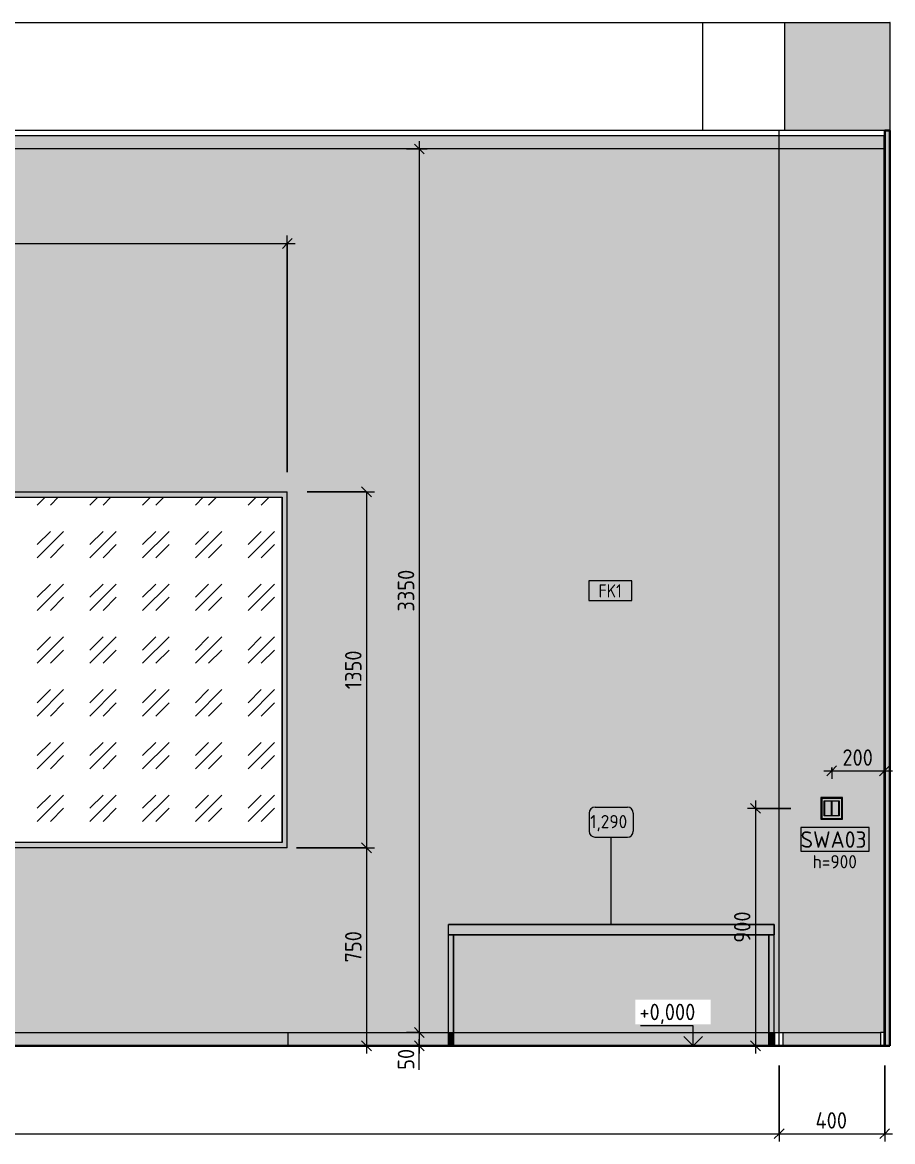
# Model space of a CAD drawing. Header units: millimetres. Extents: x 855 to 55293, y -2351 to 9447.
# Drawn here: x 51994 to 55293, y -364 to 3880 of the extents above; entities that cross this region are included whole.
import ezdxf

# ---------------------------------------------------------------- set-up
doc = ezdxf.new("R2010")
doc.units = ezdxf.units.MM
for name, color, linetype, lineweight in [('A-ANNO-DIMS', 7, 'Continuous', 9), ('A-ANNO-DIMS-25', 7, 'Continuous', 9), ('A-CLNG', 7, 'Continuous', 9), ('A-FLOR', 7, 'Continuous', 9), ('A-GENM', 7, 'Continuous', 9), ('A-WALL-IDEN', 7, 'Continuous', 9), ('A-WALL-PATT', 7, 'Continuous', 9), ('E-ELEC-FIXT-IDEN', 7, 'Continuous', 9), ('G-ANNO-DIMS', 7, 'Continuous', 9), ('G-ANNO-DIMS-1', 7, 'Continuous', 20), ('I-FURN', 7, 'Continuous', 9), ('I-FURN-IDEN', 7, 'Continuous', 9), ('I-WALL', 7, 'Continuous', 9), ('S-COLS', 7, 'Continuous', 9), ('Электрические приборы', 7, 'Continuous', 9)]:
    doc.layers.add(name, color=color, linetype=linetype, lineweight=lineweight)
for name, color, linetype, lineweight, true_color in [('A-FLOR-FNSH-1', 7, 'Continuous', 30, 0x3c3c3c), ('A-WALL-5', 7, 'Continuous', 30, 0x3c3c3c), ('A-WALL-FNSH-3', 7, 'Continuous', 30, 0x3c3c3c), ('I-FURN-10', 7, 'Continuous', 9, 0x949494), ('I-FURN-15', 7, 'Continuous', 9, 0xacacac), ('I-FURN-4', 7, 'Continuous', 9, 0xc0c0c0), ('I-FURN-5', 7, 'Continuous', 9, 0x9e9e9e), ('I-WALL-1', 7, 'Continuous', 9, 0x787878)]:
    doc.layers.add(name, color=color, linetype=linetype, lineweight=lineweight, true_color=true_color)
for name, color, linetype, lineweight, true_color, transparency in [('I-FURN-19', 7, 'Continuous', 9, 0x303030, 0.7), ('I-FURN-3', 7, 'Continuous', 9, 0xfbfbfb, 0.7), ('I-FURN-6', 7, 'Continuous', 9, 0x7f7f7f, 0.7)]:
    doc.layers.add(name, color=color, linetype=linetype, lineweight=lineweight, true_color=true_color, transparency=transparency)
doc.styles.add('GOST Common_5', font='GOST_Common.ttf', dxfattribs={"height": 50})
doc.styles.add('GOST Common_6', font='GOST_Common.ttf', dxfattribs={"width": 0.9, "height": 50})
doc.styles.add('GOST Common_7', font='GOST_Common.ttf', dxfattribs={"height": 62.5})
doc.styles.add('ISOCPEUR_2', font='isocpeur.ttf', dxfattribs={"width": 0.9, "height": 62.5})
doc.dimstyles.new('ISO-2_5_0_9К_БОЛЬШОЙ_1', dxfattribs={"dimscale": 304.8, "dimtxt": 62.248823, "dimasz": 0.123031, "dimexe": 0.098425, "dimexo": 0.246063, "dimgap": 0, "dimtad": 1, "dimdec": 0, "dimrnd": 10, "dimzin": 0, "dimdsep": 46, "dimtxsty": 'ISOCPEUR_2', "dimblk1": 'OBLIQUE', "dimblk2": 'OBLIQUE', "dimsah": 1, "dimcen": 0.09, "dimdle": 0.098425, "dimazin": 0, "dimtfac": 1, "dimtdec": 4, "dimtix": 1, "dimtmove": 0, "dimatfit": 3, "dimfxl": 1, "dimtvp": 1, "dimtolj": 1, "dimtzin": 0, "dimarcsym": 2})
doc.dimstyles.new('ISO-2_5_0_9К_БОЛЬШОЙ_2', dxfattribs={"dimscale": 304.8, "dimtxt": 62.248823, "dimasz": 0.123031, "dimexe": 0.098425, "dimexo": 0.246063, "dimgap": 0, "dimtad": 1, "dimdec": 0, "dimrnd": 10, "dimzin": 0, "dimdsep": 46, "dimtxsty": 'ISOCPEUR_2', "dimblk1": 'OBLIQUE', "dimblk2": 'OBLIQUE', "dimsah": 1, "dimcen": 0.09, "dimdle": 0.098425, "dimazin": 0, "dimtfac": 1, "dimtdec": 4, "dimtix": 1, "dimtmove": 1, "dimatfit": 3, "dimfxl": 1, "dimtvp": 1, "dimtolj": 1, "dimtzin": 0, "dimarcsym": 2})

# ---------------------------------------------------------------- blocks, each defined once
blk = doc.blocks.new('BSC_Колонна _Прямоугольная - 600х600-23286269-Развертка 1_10-4')
at = {"layer": 'S-COLS'}
blk.add_hatch(color=256, dxfattribs=at).paths.add_polyline_path([(7680, 3470), (7700, 3470), (7700, 3880), (7300, 3880), (7300, 3470), (7679, 3470)])
blk.add_line((7300, 3880), (7300, 3470), dxfattribs=at)
blk = doc.blocks.new('Стол базовый прямоугольный - 1_290-25520344-Развертка 1_10-4')
at = {"layer": 'I-FURN-6'}
for points in [[(6025.5, 420), (7260.5, 420), (7260.5, 460), (6025.5, 460)], [(6045.5, 50), (6045.5, 420), (6025.5, 420), (6025.5, 50)], [(7260.5, 50), (7260.5, 420), (7240.5, 420), (7240.5, 50), (7250.1, 50)], [(6025.5, 0), (6045.5, 0), (6045.5, 50), (6025.5, 50)], [(7250.1, 0), (7260.5, 0), (7260.5, 50), (7240.5, 50), (7240.5, 0)]]:
    blk.add_hatch(color=256, dxfattribs=at).paths.add_polyline_path(points)
at = {"layer": 'I-FURN-10'}
for p, q in [((6025.5, 420), (6045.5, 420)), ((6045.5, 420), (6025.5, 420)), ((7240.5, 420), (7260.5, 420)), ((7260.5, 420), (7240.5, 420))]:
    blk.add_line(p, q, dxfattribs=at)
at = {"layer": 'I-FURN-15'}
for p, q in [((7260.5, 460), (6025.5, 460)), ((6025.5, 420), (6025.5, 460)), ((7260.5, 460), (7260.5, 420)), ((6025.5, 0), (6025.5, 420)), ((6025.5, 0), (6025.5, 420)), ((6045.5, 420), (7240.5, 420)), ((6045.5, 0), (6045.5, 420)), ((6045.5, 0), (6045.5, 420)), ((7240.5, 0), (7240.5, 420)), ((7240.5, 0), (7240.5, 420)), ((7260.5, 0), (7260.5, 420)), ((7260.5, 0), (7260.5, 420)), ((6025.5, 0), (6045.5, 0)), ((7240.5, 0), (7260.5, 0))]:
    blk.add_line(p, q, dxfattribs=at)
at = {"layer": 'I-FURN-4'}
for p, q in [((6025.5, 460), (7260.5, 460)), ((6025.5, 420), (6025.5, 460)), ((7260.5, 420), (7260.5, 460)), ((7260.5, 420), (6025.5, 420)), ((6025.5, 420), (6045.5, 420)), ((6025.5, 0), (6025.5, 420)), ((6045.5, 420), (6045.5, 0)), ((7240.5, 420), (7260.5, 420)), ((7240.5, 420), (7240.5, 0)), ((7260.5, 0), (7260.5, 420)), ((6045.5, 0), (6025.5, 0)), ((7260.5, 0), (7240.5, 0))]:
    blk.add_line(p, q, dxfattribs=at)
at = {"layer": 'I-FURN-5'}
for p, q in [((6025.5, 420), (6045.5, 420)), ((6045.5, 420), (6025.5, 420)), ((6025.5, 0), (6025.5, 420)), ((6045.5, 420), (6045.5, 0)), ((7240.5, 420), (7260.5, 420)), ((7260.5, 420), (7240.5, 420)), ((7240.5, 420), (7240.5, 0)), ((7260.5, 0), (7260.5, 420))]:
    blk.add_line(p, q, dxfattribs=at)
blk = doc.blocks.new('Зеркало обычное - Доска-32858920-Развертка 1_10-4')
at = {"layer": 'I-FURN'}
h = blk.add_hatch(dxfattribs=at)
h.set_pattern_fill('FP_20', color=256, style=0, pattern_type=2)
h.set_pattern_definition([(45, (4049.63, 50), (-199.9995, 0), [141.421, -141.421]), (45, (4099.63, 50), (-199.9995, 0), [70.711, -212.132]), (45, (4049.63, 100), (-199.9995, 0), [70.711, -212.132])])
h.paths.add_polyline_path([(1385, 770), (5395, 770), (5395, 2080), (1385, 2080), (1385, 848.4)])
at = {"layer": 'I-FURN-19'}
h = blk.add_hatch(color=256, dxfattribs=at)
h.paths.add_polyline_path([(1512.3, 750), (5415, 750), (5415, 2100), (1365, 2100), (1365, 1420), (1367, 1420), (1367, 750), (1399.8, 750)])
h.paths.add_polyline_path([(4803.1, 770), (1385, 770), (1385, 2080), (5395, 2080), (5395, 770), (4831.2, 770)])
blk.add_hatch(color=256, dxfattribs=at).paths.add_polyline_path([(1365, 750), (1367, 750), (1367, 1420), (1365, 1420), (1365, 770)])
at = {"layer": 'I-FURN-15'}
for p, q in [((1365, 750), (1365, 1420)), ((1367, 750), (1365, 750))]:
    blk.add_line(p, q, dxfattribs=at)
at = {"layer": 'I-FURN-4'}
for p, q in [((1365, 2100), (5415, 2100)), ((1365, 1420), (1365, 2100)), ((1385, 2080), (5395, 2080)), ((1385, 770), (1385, 2080)), ((1385, 2080), (5395, 2080)), ((1385, 770), (1385, 2080)), ((5395, 770), (5395, 2080)), ((5395, 2080), (5395, 770)), ((5415, 750), (5415, 2100)), ((5395, 770), (1385, 770)), ((5395, 770), (1385, 770)), ((5415, 750), (1367, 750))]:
    blk.add_line(p, q, dxfattribs=at)
blk = doc.blocks.new('Плинтус - Плинтус темный _ст_школа_-32859011-Развертка 1_10-4')
at = {"layer": 'A-GENM'}
for p, q in [((7679, 50), (7664, 50)), ((7664, 50), (7664, 0)), ((7679, 0), (7679, 50)), ((7664, 0), (7679, 0))]:
    blk.add_line(p, q, dxfattribs=at)
blk = doc.blocks.new('Плинтус - Плинтус темный _ст_школа_-32859009-Развертка 1_10-4')
at = {"layer": 'A-GENM'}
for p, q in [((7264, 50), (7279, 50)), ((7264, 0), (7264, 50))]:
    blk.add_line(p, q, dxfattribs=at)
blk = doc.blocks.new('Плинтус - Плинтус темный _ст_школа_-32859010-Развертка 1_10-4')
at = {"layer": 'A-GENM'}
blk.add_hatch(color=256, dxfattribs=at).paths.add_polyline_path([(7300, 0), (7664, 0), (7664, 50), (7294, 50), (7294, 0)])
for p, q in [((7280, 50), (7294, 50)), ((7294, 50), (7664, 50)), ((7294, 50), (7294, 0))]:
    blk.add_line(p, q, dxfattribs=at)
blk = doc.blocks.new('Плинтус - Плинтус темный _ст_школа_-32859008-Развертка 1_10-4')
at = {"layer": 'A-GENM'}
h = blk.add_hatch(color=256, dxfattribs=at)
h.paths.add_polyline_path([(536, 0), (867, 0), (867, 50), (536, 50), (536, 7.7)])
h.paths.add_polyline_path([(7264, 0), (7264, 50), (7260.5, 50), (7260.5, 0)])
h.paths.add_polyline_path([(7240.5, 0), (7240.5, 50), (6045.5, 50), (6045.5, 0), (7025.1, 0)])
h.paths.add_polyline_path([(1367, 0), (1367, 0), (1367, 29.8)])
h.paths.add_polyline_path([(5417, 0), (6025.5, 0), (6025.5, 50), (5417, 50), (5417, 14.6)])
for p, q in [((536, 50), (867, 50)), ((867, 50), (1367, 50)), ((1367, 50), (5417, 50)), ((5417, 50), (6025.5, 50)), ((6025.5, 50), (6045.5, 50)), ((6045.5, 50), (7240.5, 50)), ((7240.5, 50), (7260.5, 50)), ((7260.5, 50), (7264, 50)), ((867, 0), (837.3, 0)), ((1343.5, 0), (867, 0)), ((1367, 0), (1343.5, 0)), ((5417, 0), (1367, 0)), ((5421.9, 0), (5417, 0))]:
    blk.add_line(p, q, dxfattribs=at)
blk = doc.blocks.new('Switch1 - Svitch х2-27451159-Развертка 1_10-4')
at = {"layer": 'Электрические приборы'}
h = blk.add_hatch(color=256, dxfattribs=at)
h.paths.add_polyline_path([(7439, 859), (7520, 859), (7520, 941), (7438, 941), (7438, 859)])
h.paths.add_polyline_path([(7441, 860), (7439, 860), (7439, 940), (7519, 940), (7519, 860), (7451, 860)])
h = blk.add_hatch(color=256, dxfattribs=at)
h.paths.add_polyline_path([(7517, 862), (7517, 938), (7441, 938), (7441, 862), (7506, 862)])
h.paths.add_polyline_path([(7507, 872), (7451, 872), (7451, 928), (7507, 928), (7507, 873)])
blk.add_hatch(color=256, dxfattribs=at).paths.add_polyline_path([(7452, 873), (7506, 873), (7506, 927), (7452, 927)])
for p, q in [((7520, 941), (7438, 941)), ((7438, 941), (7438, 859)), ((7439, 860), (7439, 940)), ((7439, 940), (7519, 940)), ((7517, 938), (7441, 938)), ((7441, 938), (7441, 862)), ((7517, 938), (7441, 938)), ((7441, 938), (7441, 862)), ((7517, 862), (7517, 938)), ((7517, 862), (7517, 938)), ((7519, 940), (7519, 860)), ((7520, 859), (7520, 941)), ((7451, 872), (7451, 928)), ((7451, 928), (7507, 928)), ((7451, 872), (7451, 928)), ((7451, 928), (7507, 928)), ((7478, 927), (7452, 927)), ((7452, 927), (7452, 873)), ((7506, 927), (7452, 927)), ((7452, 927), (7452, 873)), ((7478, 873), (7478, 927)), ((7480, 927), (7480, 873)), ((7506, 927), (7480, 927)), ((7506, 873), (7506, 927)), ((7506, 873), (7506, 927)), ((7507, 928), (7507, 872)), ((7507, 928), (7507, 872)), ((7438, 859), (7520, 859)), ((7519, 860), (7439, 860)), ((7441, 862), (7517, 862)), ((7441, 862), (7517, 862)), ((7507, 872), (7451, 872)), ((7507, 872), (7451, 872)), ((7452, 873), (7478, 873)), ((7452, 873), (7506, 873)), ((7480, 873), (7506, 873))]:
    blk.add_line(p, q, dxfattribs=at)
blk = doc.blocks.new('Высотные отметки - Стрелка_Верх-17668718-Развертка 1_10-4')
at = {"layer": 'G-ANNO-DIMS'}
for p, q in [((259.1, 3475), (59.1, 3475)), ((259.1, 3400), (259.1, 3475)), ((297, 3400), (222, 3400))]:
    blk.add_line(p, q, dxfattribs=at)
at = {"layer": 'G-ANNO-DIMS-1'}
for q in [(223.7, 3435.4), (294.4, 3435.4)]:
    blk.add_line((259.1, 3400), q, dxfattribs=at)
blk = doc.blocks.new('DIMBLOCK46-Развертка 1_10-4')
at = {"layer": 'A-ANNO-DIMS-25'}
for p, q in [((48103.2, -75), (48103.2, -363.5)), ((48103.2, -333.5), (48103.2, -75.1)), ((54863.2, -75), (54863.2, -363.5)), ((54863.2, -333.5), (54863.2, -75.1)), ((48073.2, -333.5), (54863.2, -333.5))]:
    blk.add_line(p, q, dxfattribs=at)
at = {"layer": 'A-ANNO-DIMS-25', "lineweight": 20}
for p, q in [((48103.2, -333.5), (48084.4, -352.3)), ((48103.2, -333.5), (48121.9, -314.8)), ((54863.2, -333.5), (54844.4, -352.3)), ((54863.2, -333.5), (54881.9, -314.8))]:
    blk.add_line(p, q, dxfattribs=at)
at = {"layer": 'A-ANNO-DIMS-25', "color": 0, "insert": (51404.2, -251.9), "char_height": 62.5, "width": 189.619, "attachment_point": 1, "line_spacing_factor": 1.149209, "style": 'ISOCPEUR_2'}
blk.add_mtext('6760', dxfattribs=at)
blk = doc.blocks.new('_Oblique')
at = {"color": 0, "linetype": 'ByBlock', "lineweight": -2}
blk.add_line((-0.5, -0.5), (0.5, 0.5), dxfattribs=at)
blk = doc.blocks.new('DIMBLOCK47-Развертка 1_10-4')
at = {"layer": 'A-ANNO-DIMS-25'}
for p, q in [((54863.2, -75), (54863.2, -363.5)), ((54863.2, -333.5), (54863.2, -75.1)), ((55263.2, -75), (55263.2, -363.5)), ((55263.2, -333.5), (55263.2, -75.1)), ((54863.2, -333.5), (55293.2, -333.5))]:
    blk.add_line(p, q, dxfattribs=at)
at = {"layer": 'A-ANNO-DIMS-25', "lineweight": 20}
for p, q in [((54863.2, -333.5), (54844.4, -352.3)), ((54863.2, -333.5), (54881.9, -314.8)), ((55263.2, -333.5), (55244.4, -352.3)), ((55263.2, -333.5), (55281.9, -314.8))]:
    blk.add_line(p, q, dxfattribs=at)
at = {"layer": 'A-ANNO-DIMS-25', "color": 0, "insert": (55000.9, -251.9), "char_height": 62.5, "width": 149.397, "attachment_point": 1, "line_spacing_factor": 1.149209, "style": 'ISOCPEUR_2'}
blk.add_mtext('400', dxfattribs=at)
blk = doc.blocks.new('DIMBLOCK48-Развертка 1_10-4')
at = {"layer": 'A-ANNO-DIMS-25'}
for p, q in [((53073.2, 2100), (53328.7, 2100)), ((53298.7, 2100), (53073.2, 2100)), ((53298.7, 2100), (53298.7, 750)), ((53032.8, 750), (53328.7, 750)), ((53298.7, 750), (53032.8, 750))]:
    blk.add_line(p, q, dxfattribs=at)
at = {"layer": 'A-ANNO-DIMS-25', "lineweight": 20}
for p, q in [((53298.7, 2100), (53280, 2118.7)), ((53298.7, 2100), (53317.5, 2081.2)), ((53298.7, 750), (53280, 768.7)), ((53298.7, 750), (53317.5, 731.2))]:
    blk.add_line(p, q, dxfattribs=at)
at = {"layer": 'A-ANNO-DIMS-25', "color": 0, "insert": (53217.1, 1351.4), "char_height": 62.5, "width": 176.691, "attachment_point": 1, "rotation": 90, "line_spacing_factor": 1.149209, "style": 'ISOCPEUR_2'}
blk.add_mtext('1350', dxfattribs=at)
blk = doc.blocks.new('DIMBLOCK49-Развертка 1_10-4')
at = {"layer": 'A-ANNO-DIMS-25', "lineweight": 20}
for p, q in [((53298.7, 750), (53280, 768.7)), ((53298.7, 750), (53317.5, 731.2)), ((53298.7, 0), (53280, 18.8)), ((53298.7, 0), (53317.5, -18.8))]:
    blk.add_line(p, q, dxfattribs=at)
at = {"layer": 'A-ANNO-DIMS-25'}
for p, q in [((53032.8, 750), (53328.7, 750)), ((53298.7, 750), (53032.8, 750)), ((53298.7, 750), (53298.7, -30)), ((53250.3, 0), (53328.7, 0)), ((53298.7, 0), (53250.3, 0))]:
    blk.add_line(p, q, dxfattribs=at)
at = {"layer": 'A-ANNO-DIMS-25', "color": 0, "insert": (53217.1, 315.7), "char_height": 62.5, "width": 142.215, "attachment_point": 1, "rotation": 90, "line_spacing_factor": 1.149209, "style": 'ISOCPEUR_2'}
blk.add_mtext('750', dxfattribs=at)
blk = doc.blocks.new('DIMBLOCK50-Развертка 1_10-4')
at = {"layer": 'A-ANNO-DIMS-25'}
for p, q in [((53450.3, 3400), (53528.7, 3400)), ((53498.7, 3400), (53450.3, 3400)), ((53498.7, 3430), (53498.7, 50)), ((53450.3, 50), (53528.7, 50)), ((53498.7, 50), (53450.3, 50))]:
    blk.add_line(p, q, dxfattribs=at)
at = {"layer": 'A-ANNO-DIMS-25', "lineweight": 20}
for p, q in [((53498.7, 3400), (53480, 3418.8)), ((53498.7, 3400), (53517.5, 3381.2)), ((53498.7, 50), (53480, 68.7)), ((53498.7, 50), (53517.5, 31.2))]:
    blk.add_line(p, q, dxfattribs=at)
at = {"layer": 'A-ANNO-DIMS-25', "color": 0, "insert": (53417.1, 1646), "char_height": 62.5, "width": 189.619, "attachment_point": 1, "rotation": 90, "line_spacing_factor": 1.149209, "style": 'ISOCPEUR_2'}
blk.add_mtext('3350', dxfattribs=at)
blk = doc.blocks.new('DIMBLOCK51-Развертка 1_10-4')
at = {"layer": 'A-ANNO-DIMS-25'}
for p, q in [((53450.3, 50), (53528.7, 50)), ((53498.7, 50), (53450.3, 50)), ((53498.7, 50), (53498.7, -30)), ((53450.3, 0), (53528.7, 0)), ((53498.7, 0), (53450.3, 0)), ((53498.7, 12.7), (53498.7, 25)), ((53498.7, -91.3), (53498.7, 12.7))]:
    blk.add_line(p, q, dxfattribs=at)
at = {"layer": 'A-ANNO-DIMS-25', "lineweight": 20}
for p, q in [((53498.7, 50), (53480, 68.7)), ((53498.7, 50), (53517.5, 31.2)), ((53498.7, 0), (53480, 18.8)), ((53498.7, 0), (53517.5, -18.8))]:
    blk.add_line(p, q, dxfattribs=at)
at = {"layer": 'A-ANNO-DIMS-25', "color": 0, "insert": (53417.1, -91.3), "char_height": 62.5, "width": 94.81, "attachment_point": 1, "rotation": 90, "line_spacing_factor": 1.149209, "style": 'ISOCPEUR_2'}
blk.add_mtext('50', dxfattribs=at)
blk = doc.blocks.new('М_силовых электроприборов_РАЗВЕРТКИ - Типоразмер_примечание-27444908-Развертка 1_10-4')
at = {"layer": 'E-ELEC-FIXT-IDEN'}
for p, q in [((4028.3, 2241.8), (3770, 2241.8)), ((3770, 2241.8), (3770, 2151.8)), ((4028.3, 2151.8), (4028.3, 2241.8)), ((3770, 2151.8), (4028.3, 2151.8))]:
    blk.add_line(p, q, dxfattribs=at)
blk = doc.blocks.new('DIMBLOCK54-Развертка 1_10-4')
at = {"layer": 'A-ANNO-DIMS-25', "lineweight": 20}
for p, q in [((55062.2, 1042.2), (55080.9, 1060.9)), ((55262.2, 1042.2), (55280.9, 1060.9)), ((55062.2, 1042.2), (55043.4, 1023.4)), ((55262.2, 1042.2), (55243.4, 1023.4))]:
    blk.add_line(p, q, dxfattribs=at)
at = {"layer": 'A-ANNO-DIMS-25'}
for p, q in [((55262.2, 993.7), (55262.2, 1072.2)), ((55032.2, 1042.2), (55292.2, 1042.2)), ((55062.2, 1055), (55062.2, 1012.2)), ((55062.2, 1042.2), (55062.2, 1055)), ((55262.2, 1042.2), (55262.2, 993.7))]:
    blk.add_line(p, q, dxfattribs=at)
at = {"layer": 'A-ANNO-DIMS-25', "color": 0, "insert": (55102.9, 1123.8), "char_height": 62.5, "width": 142.215, "attachment_point": 1, "line_spacing_factor": 1.149209, "style": 'ISOCPEUR_2'}
blk.add_mtext('200', dxfattribs=at)
blk = doc.blocks.new('DIMBLOCK55-Развертка 1_10-4')
at = {"layer": 'A-ANNO-DIMS-25'}
for p, q in [((54907.2, 900), (54743.4, 900)), ((54773.4, 930), (54773.4, -30)), ((54773.4, 900), (54907.2, 900)), ((54724.9, 0), (54803.4, 0)), ((54773.4, 0), (54724.9, 0))]:
    blk.add_line(p, q, dxfattribs=at)
at = {"layer": 'A-ANNO-DIMS-25', "lineweight": 20}
for p, q in [((54773.4, 900), (54754.7, 918.7)), ((54773.4, 900), (54792.2, 881.2)), ((54773.4, 0), (54754.7, 18.8)), ((54773.4, 0), (54792.2, -18.8))]:
    blk.add_line(p, q, dxfattribs=at)
at = {"layer": 'A-ANNO-DIMS-25', "color": 0, "insert": (54691.8, 390.7), "char_height": 62.5, "width": 142.215, "attachment_point": 1, "rotation": 90, "line_spacing_factor": 1.149209, "style": 'ISOCPEUR_2'}
blk.add_mtext('900', dxfattribs=at)
blk = doc.blocks.new('М_стена_0001 - Типоразмер_без рамки-25382661-Развертка 1_10-4')
at = {"layer": 'A-WALL-IDEN'}
for p, q in [((6721.6, 1763.1), (6558.3, 1763.1)), ((6558.3, 1763.1), (6558.3, 1688.1)), ((6721.6, 1688.1), (6721.6, 1763.1)), ((6558.3, 1688.1), (6721.6, 1688.1))]:
    blk.add_line(p, q, dxfattribs=at)
blk = doc.blocks.new('DIMBLOCK58-Развертка 1_10-4')
at = {"layer": 'A-ANNO-DIMS-25'}
for p, q in [((48943.3, 2282.5), (48943.3, 3071.5)), ((52998.2, 2175), (52998.2, 3071.5)), ((48943.3, 3041.5), (53028.2, 3041.5)), ((48943.3, 3041.5), (48943.3, 2282.5)), ((52998.2, 3041.5), (52998.2, 2175))]:
    blk.add_line(p, q, dxfattribs=at)
at = {"layer": 'A-ANNO-DIMS-25', "lineweight": 20}
for p, q in [((48943.3, 3041.5), (48962, 3060.2)), ((52998.2, 3041.5), (53017, 3060.2)), ((48943.3, 3041.5), (48924.5, 3022.7)), ((52998.2, 3041.5), (52979.5, 3022.7))]:
    blk.add_line(p, q, dxfattribs=at)
at = {"layer": 'A-ANNO-DIMS-25', "color": 0, "insert": (50888.8, 3123.1), "char_height": 62.5, "width": 196.802, "attachment_point": 1, "line_spacing_factor": 1.149209, "style": 'ISOCPEUR_2'}
blk.add_mtext('4050', dxfattribs=at)
blk = doc.blocks.new('Марка_Мебель - В прямоуг_Balcon_Марка-25523697-Развертка 1_10-4')
at = {"layer": 'I-FURN-IDEN'}
for p, q in [((1521.3, 1926.6), (1521.3, 1857.6)), ((1543.8, 1949.1), (1666.6, 1949.1)), ((1689.1, 1926.6), (1689.1, 1857.7)), ((1543.7, 1835.2), (1666.6, 1835.2))]:
    blk.add_line(p, q, dxfattribs=at)
for centre, radius, start, end in [((1543.8, 1926.6), 22.5, 90, 180), ((1666.6, 1926.6), 22.5, 0, 90), ((1543.7, 1857.6), 22.3, 180, 270), ((1666.6, 1857.7), 22.5, 270, 0)]:
    blk.add_arc(centre, radius, start, end, dxfattribs=at)

msp = doc.modelspace()

# ---------------------------------------------------------------- hatches: boundary and pattern name
at = {"layer": 'A-WALL-PATT'}
h = msp.add_hatch(color=256, dxfattribs=at)
h.paths.add_polyline_path([(48104.2, 50), (48450.2, 50), (48450.2, 1420), (48948.2, 1420), (48948.2, 2100), (52998.2, 2100), (52998.2, 750), (48950.2, 750), (48950.2, 50), (53608.7, 50), (53608.7, 460), (54843.7, 460), (54843.7, 50), (54862.2, 50), (54862.2, 3450), (48104.2, 3450), (48104.2, 120.7)])
h.paths.add_polyline_path([(54823.7, 50), (54823.7, 420), (53628.7, 420), (53628.7, 50), (54608.3, 50)])
h.paths.add_polyline_path([(51638.7, 2159), (51622.2, 2159), (51622.2, 2241), (51704.2, 2241), (51704.2, 2159), (51683.2, 2159)])
h.paths.add_polyline_path([(51653.7, 2197.5), (51655, 2197.9), (51655.9, 2198.7), (51656.2, 2200), (51655.9, 2201.2), (51654.9, 2202.2), (51653.7, 2202.5), (51652.4, 2202.2), (51651.5, 2201.2), (51651.2, 2200), (51651.5, 2198.7), (51652.4, 2197.8), (51653, 2197.6)])
h.paths.add_polyline_path([(51672.7, 2197.5), (51673.9, 2197.8), (51674.9, 2198.7), (51675.2, 2200), (51674.9, 2201.2), (51673.9, 2202.2), (51672.7, 2202.5), (51671.4, 2202.2), (51670.5, 2201.2), (51670.2, 2200), (51670.5, 2198.7), (51671.4, 2197.8), (51672.3, 2197.6)])
h.paths.add_polyline_path([(51125.2, 2200), (50825.2, 2200), (50825.2, 2400), (51125.2, 2400)])
h = msp.add_hatch(color=256, dxfattribs=at)
h.paths.add_polyline_path([(54862.2, 0), (54863.2, 0), (54863.2, 50), (55262.2, 50), (55262.2, 3450), (54862.2, 3450), (54862.2, 120.7)])
h.paths.add_polyline_path([(55034.2, 859), (55021.2, 859), (55021.2, 941), (55103.2, 941), (55103.2, 859), (55035.2, 859)])
h.paths.add_polyline_path([(55024.2, 860), (55102.2, 860), (55102.2, 940), (55022.2, 940), (55022.2, 860)])
h.paths.add_polyline_path([(55034.2, 862), (55024.2, 862), (55024.2, 938), (55100.2, 938), (55100.2, 862), (55035.2, 862)])
h.paths.add_polyline_path([(55063.2, 872), (55090.2, 872), (55090.2, 928), (55034.2, 928), (55034.2, 872), (55061.2, 872)])
h.paths.add_polyline_path([(55063.2, 873), (55035.2, 873), (55035.2, 927), (55089.2, 927), (55089.2, 873)])
at = {"layer": 'I-FURN-3'}
msp.add_hatch(color=256, dxfattribs=at).paths.add_polyline_path([(50980, 0), (53000.2, 0), (53000.2, 50), (48950.2, 50), (48950.2, 0), (50951.9, 0)])
at = {"layer": 'I-WALL-1'}
h = msp.add_hatch(dxfattribs=at)
h.set_pattern_fill('FP_19', color=256, style=0, pattern_type=2)
h.set_pattern_definition([(0, (47583.196, 0), (30.48, 7.62), [2.515, -20.345, 2.515, -20.345, -121.92]), (0, (47583.196, 0), (30.48, 7.62), [-45.72, 2.515, -43.205, 2.515, -20.345, -53.34]), (0, (47583.196, 0), (30.48, 7.62), [-114.3, 2.515, -12.725, 2.515, -35.585]), (120, (47594.626, 3.81), (-21.8391136, 22.586454), [2.515, -20.345, 2.515, -20.345, -121.92]), (120, (47594.626, 3.81), (-21.8391136, 22.586454), [-45.72, 2.515, -43.205, 2.515, -20.345, -53.34]), (120, (47594.626, 3.81), (-21.8391136, 22.586454), [-114.3, 2.515, -12.725, 2.515, -35.585]), (240, (47598.436, 19.05), (-8.6408864, -30.206454), [2.515, -20.345, 2.515, -20.345, -121.92]), (240, (47598.436, 19.05), (-8.6408864, -30.206454), [-45.72, 2.515, -43.205, 2.515, -20.345, -53.34]), (240, (47598.436, 19.05), (-8.6408864, -30.206454), [-114.3, 2.515, -12.725, 2.515, -35.585])])
h.paths.add_polyline_path([(55263.2, 0), (55283.2, 0), (55283.2, 3470), (55263.2, 3470), (55263.2, 242)])

# ---------------------------------------------------------------- linework, layer by layer
at = {"layer": 'A-CLNG'}
msp.add_line((55263.2, 3400), (48104.2, 3400), dxfattribs=at)
at = {"layer": 'A-FLOR'}
for p, q in [((48082.9, 3880), (55283.2, 3880)), ((55283.2, -0.1), (48082.9, -0.1))]:
    msp.add_line(p, q, dxfattribs=at)
at = {"layer": 'A-FLOR-FNSH-1'}
for p, q in [((55263.2, 0), (48104.2, 0)), ((55263.2, -0.5), (55263.2, 0))]:
    msp.add_line(p, q, dxfattribs=at)
at = {"layer": 'A-WALL-5'}
for p, q in [((55283.2, 3470), (55263.2, 3470)), ((55263.2, 3470), (55263.2, 0)), ((55283.2, 0), (55283.2, 3470)), ((55263.2, 0), (55283.2, 0))]:
    msp.add_line(p, q, dxfattribs=at)
at = {"layer": 'A-WALL-FNSH-3'}
for p, q in [((55263.2, 3450), (55262.2, 3450)), ((55262.2, 3450), (55262.2, 0)), ((55263.2, 0), (55263.2, 3450))]:
    msp.add_line(p, q, dxfattribs=at)
at = {"layer": 'G-ANNO-DIMS'}
msp.add_line((54877, 0), (54537, 0), dxfattribs=at)
at = {"layer": 'I-FURN-4'}
for p, q in [((48950.2, 50), (53000.2, 50)), ((53000.2, 50), (53000.2, 0))]:
    msp.add_line(p, q, dxfattribs=at)
at = {"layer": 'I-FURN-IDEN'}
msp.add_line((54226.2, 460), (54226.2, 791), dxfattribs=at)
at = {"layer": 'I-WALL'}
for p, q in [((54573.2, 3470), (54573.2, 3880)), ((55283.2, 3880), (55283.2, 3470)), ((55283.4, 3880), (55283.2, 3880)), ((55263.2, 3470), (48103.2, 3470)), ((55262.2, 3450), (48104.2, 3450)), ((54862.2, 3450), (54862.2, 0)), ((54863.2, 3450), (54863.2, 3470))]:
    msp.add_line(p, q, dxfattribs=at)

# ---------------------------------------------------------------- block references
at = {"layer": 'A-GENM'}
for name in ['Плинтус - Плинтус темный _ст_школа_-32859008-Развертка 1_10-4', 'Плинтус - Плинтус темный _ст_школа_-32859009-Развертка 1_10-4', 'Плинтус - Плинтус темный _ст_школа_-32859010-Развертка 1_10-4', 'Плинтус - Плинтус темный _ст_школа_-32859011-Развертка 1_10-4']:
    msp.add_blockref(name, (47583.2, 0), dxfattribs=at)
at = {"layer": 'A-WALL-IDEN'}
msp.add_blockref('М_стена_0001 - Типоразмер_без рамки-25382661-Развертка 1_10-4', (47583.2, 0), dxfattribs=at)
at = {"layer": 'E-ELEC-FIXT-IDEN'}
msp.add_blockref('М_силовых электроприборов_РАЗВЕРТКИ - Типоразмер_примечание-27444908-Развертка 1_10-4', (51175.7, -1414.4), dxfattribs=at)
at = {"layer": 'G-ANNO-DIMS'}
msp.add_blockref('Высотные отметки - Стрелка_Верх-17668718-Развертка 1_10-4', (54278, -3400), dxfattribs=at)
at = {"layer": 'I-FURN-15'}
msp.add_blockref('Стол базовый прямоугольный - 1_290-25520344-Развертка 1_10-4', (47583.2, 0), dxfattribs=at)
at = {"layer": 'I-FURN-4'}
msp.add_blockref('Зеркало обычное - Доска-32858920-Развертка 1_10-4', (47583.2, 0), dxfattribs=at)
at = {"layer": 'I-FURN-IDEN'}
msp.add_blockref('Марка_Мебель - В прямоуг_Balcon_Марка-25523697-Развертка 1_10-4', (52621, -1044.3), dxfattribs=at)
at = {"layer": 'S-COLS'}
msp.add_blockref('BSC_Колонна _Прямоугольная - 600х600-23286269-Развертка 1_10-4', (47583.2, 0), dxfattribs=at)
at = {"layer": 'Электрические приборы'}
msp.add_blockref('Switch1 - Svitch х2-27451159-Развертка 1_10-4', (47583.2, 0), dxfattribs=at)

# ---------------------------------------------------------------- texts
at = {"layer": 'A-WALL-IDEN', "insert": (54178.3, 1749.5), "char_height": 50, "width": 111.835, "attachment_point": 1, "style": 'GOST Common_6'}
msp.add_mtext('FK1', dxfattribs=at)
at = {"layer": 'E-ELEC-FIXT-IDEN', "attachment_point": 1}
for s, insert, char_height, width, style in [('SWA03', (54944.4, 813), 62.5, 320.675, 'GOST Common_7'), ('h=900', (54989.7, 722.7), 50, 220.464, 'GOST Common_5')]:
    msp.add_mtext(s, dxfattribs=dict(at, insert=insert, char_height=char_height, width=width, style=style))
at = {"layer": 'I-FURN-IDEN', "insert": (54146.4, 874.7), "char_height": 50, "width": 184.388, "attachment_point": 1, "style": 'GOST Common_5'}
msp.add_mtext('1,290', dxfattribs=at)

# ---------------------------------------------------------------- dimensions: what is measured, and where the dimension line sits
at = {"layer": 'A-ANNO-DIMS'}
for base, p1, p2, override, picture, middle in [((53498.7, 50), (53525.3, 3400), (53525.3, 50), {"dimpost": '<>', "dimfxl": 3350}, 'DIMBLOCK50-Развертка 1_10-4', (53467.5, 1725)), ((53298.7, 750), (52998.2, 2100), (53107.8, 750), {"dimpost": '<>', "dimfxl": 1354.443339}, 'DIMBLOCK48-Развертка 1_10-4', (53267.5, 1425)), ((54773.4, 0), (54982.2, 900), (54799.9, 0), {"dimpost": '<>', "dimfxl": 918.268993}, 'DIMBLOCK55-Развертка 1_10-4', (54742.2, 450)), ((53298.7, 0), (53107.8, 750), (53325.3, 0), {"dimpost": '<>', "dimfxl": 780.875933}, 'DIMBLOCK49-Развертка 1_10-4', (53267.5, 375))]:
    dim = msp.add_linear_dim(base=base, p1=p1, p2=p2, angle=90, dimstyle='ISO-2_5_0_9К_БОЛЬШОЙ_1', override=override, dxfattribs=at)
    dim.commit()
    dim.dimension.update_dxf_attribs({"geometry": picture, "text_midpoint": middle})
for base, p1, p2, override, picture, middle in [((52998.2, 3041.5), (48943.3, 2207.5), (52998.2, 2100), {"dimpost": '<>', "dimfxl": 4056.361609}, 'DIMBLOCK58-Развертка 1_10-4', (50970.8, 3072.7)), ((55262.2, 1042.2), (55062.2, 980), (55262.2, 1068.7), {"dimpost": '<>', "dimfxl": 218.784198}, 'DIMBLOCK54-Развертка 1_10-4', (55162.2, 1073.4)), ((54863.2, -333.5), (48103.2, 0), (54863.2, 0), {"dimpost": '<>', "dimfxl": 6760.000005}, 'DIMBLOCK46-Развертка 1_10-4', (51483.2, -302.3)), ((55263.2, -333.5), (54863.2, 0), (55263.2, 0), {"dimpost": '<>', "dimfxl": 400}, 'DIMBLOCK47-Развертка 1_10-4', (55063.2, -302.3))]:
    dim = msp.add_linear_dim(base=base, p1=p1, p2=p2, dimstyle='ISO-2_5_0_9К_БОЛЬШОЙ_1', override=override, dxfattribs=at)
    dim.commit()
    dim.dimension.update_dxf_attribs({"geometry": picture, "text_midpoint": middle})
dim = msp.add_linear_dim(base=(53498.7, 0), p1=(53525.3, 50), p2=(53525.3, 0), angle=90, dimstyle='ISO-2_5_0_9К_БОЛЬШОЙ_2', override={"dimpost": '<>', "dimfxl": 50}, dxfattribs=at)
dim.commit()
dim.dimension.update_dxf_attribs({"geometry": 'DIMBLOCK51-Развертка 1_10-4', "text_midpoint": (53458.8, -43.9), "dimtype": 160, "text_rotation": 90})

# ---------------------------------------------------------------- next in the draw order: texts
at = {"layer": 'G-ANNO-DIMS', "insert": (54333.4, 159.2), "char_height": 62.5, "width": 254.705, "attachment_point": 1, "line_spacing_factor": 1.149209, "style": 'ISOCPEUR_2', "bg_fill": 3, "box_fill_scale": 1.25, "bg_fill_color": 256, "bg_fill_true_color": 13158600, "bg_fill_transparency": 0}
msp.add_mtext('+0,000', dxfattribs=at)

doc.saveas('drawing.dxf')
